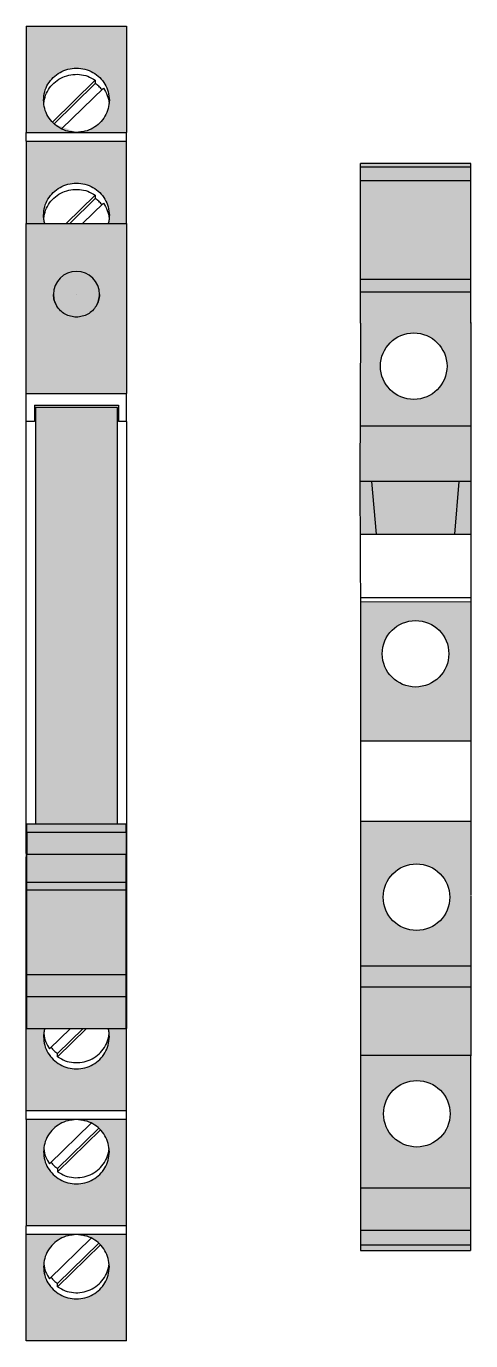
# Model space of a CAD drawing. Header units: millimetres. Extents: x 41 to 1635, y 11 to 1528.
# Drawn here: x 397.9 to 424.9, y 1261.9 to 1341.9 of the extents above; entities that cross this region are included whole.
import ezdxf

# ---------------------------------------------------------------- set-up
doc = ezdxf.new("R2010")
doc.units = ezdxf.units.MM
doc.header["$LTSCALE"] = 8
doc.linetypes.add('DOT_CENTER', pattern=[14, 12, -1, 0, -1])
doc.layers.get('0').update_dxf_attribs({"linetype": 'CONTINUOUS'})
doc.layers.add('1', color=7, linetype='CONTINUOUS')

# ---------------------------------------------------------------- blocks, each defined once
blk = doc.blocks.new('REL-MR-___DC_21____28x15x5-select__4', base_point=(-325.551, -227.5))
at = {"color": 7, "linetype": 'Continuous'}
for p, q in [((-300.205, -222.5), (-325.551, -222.5)), ((-300.205, -227.5), (-300.205, -222.5)), ((-325.551, -227.5), (-300.205, -227.5))]:
    blk.add_line(p, q, dxfattribs=at)
blk = doc.blocks.new('Relay Phonix')
at = {"true_color": 0x939598}
h = blk.add_hatch(color=252, dxfattribs=at)
h.dxf.hatch_style = 1
h.paths.add_polyline_path([(0, -12), (-6.1, -12), (-6.1, -22.35), (0, -22.35)])
edge = h.paths.add_edge_path(flags=16)
edge.add_spline(control_points=[(-1.85, -17.032), (-1.92, -17.128), (-2.059, -17.322), (-2.354, -17.532), (-2.69, -17.666), (-3.05, -17.712), (-3.41, -17.666), (-3.746, -17.532), (-4.041, -17.322), (-4.18, -17.128), (-4.25, -17.032)], knot_values=[0, 0, 0, 0, 0.354462, 0.711109, 1.069622, 1.429203, 1.788785, 2.147298, 2.503945, 2.858407, 2.858407, 2.858407, 2.858407], degree=3, periodic=0)
edge.add_spline(control_points=[(-4.25, -17.032), (-4.308, -16.92), (-4.423, -16.698), (-4.441, -16.448), (-4.45, -16.323)], knot_values=[0, 0, 0, 0, 0.372172, 0.74343, 0.74343, 0.74343, 0.74343], degree=3, periodic=0)
edge.add_line((-4.45, -16.323), (-4.45, -16.314))
edge.add_arc((-3.05, -16.314), 1.4, 0, 180, ccw=False)
edge.add_line((-1.65, -16.314), (-1.65, -16.323))
edge.add_spline(control_points=[(-1.65, -16.323), (-1.659, -16.448), (-1.677, -16.698), (-1.792, -16.92), (-1.85, -17.032)], knot_values=[0, 0, 0, 0, 0.371258, 0.74343, 0.74343, 0.74343, 0.74343], degree=3, periodic=0)
edge = h.paths.add_edge_path()
edge.add_line((0, -7), (-6.1, -7))
edge.add_line((-6.1, -7), (-6.1, -12))
edge.add_line((-6.1, -12), (-4.983, -12))
edge.add_spline(control_points=[(-4.983, -12), (-4.999, -11.932), (-5.016, -11.864), (-5.027, -11.795)], knot_values=[0, 0, 0, 0, 0.209534, 0.209534, 0.209534, 0.209534], degree=3, periodic=0)
edge.add_spline(control_points=[(-5.027, -11.795), (-5.029, -11.781), (-5.035, -11.745), (-5.038, -11.709), (-5.04, -11.688)], knot_values=[0.209534, 0.209534, 0.209534, 0.209534, 0.25311, 0.317761, 0.317761, 0.317761, 0.317761], degree=3, periodic=0)
edge.add_spline(control_points=[(-5.04, -11.688), (-5.033, -11.645), (-5.025, -11.603), (-5.017, -11.561)], knot_values=[0.001509, 0.001509, 0.001509, 0.001509, 0.129537, 0.129537, 0.129537, 0.129537], degree=3, periodic=0)
edge.add_spline(control_points=[(-5.04, -11.688), (-5.04, -11.688), (-5.04, -11.689), (-5.041, -11.689)], knot_values=[0, 0, 0, 0, 0.001509, 0.001509, 0.001509, 0.001509], degree=3, periodic=0)
edge.add_spline(control_points=[(-5.041, -11.685), (-5.046, -11.624), (-5.048, -11.562), (-5.05, -11.499)], knot_values=[0.320337, 0.320337, 0.320337, 0.320337, 0.506032, 0.506032, 0.506032, 0.506032], degree=3, periodic=0)
edge.add_spline(control_points=[(-5.05, -11.499), (-5.037, -11.329), (-5.01, -10.987), (-4.8, -10.509), (-4.48, -10.099), (-4.06, -9.785), (-3.573, -9.588), (-3.05, -9.521), (-2.527, -9.588), (-2.04, -9.785), (-1.62, -10.099), (-1.3, -10.509), (-1.09, -10.987), (-1.063, -11.329), (-1.05, -11.499)], knot_values=[0, 0, 0, 0, 0.510892, 1.023274, 1.538227, 2.056133, 2.576583, 3.098495, 3.620407, 4.140857, 4.658763, 5.173716, 5.686098, 6.19699, 6.19699, 6.19699, 6.19699], degree=3, periodic=0)
edge.add_spline(control_points=[(-1.05, -11.499), (-1.052, -11.562), (-1.054, -11.624), (-1.059, -11.685)], knot_values=[0, 0, 0, 0, 0.185685, 0.185685, 0.185685, 0.185685], degree=3, periodic=0)
edge.add_spline(control_points=[(-1.06, -11.688), (-1.062, -11.709), (-1.065, -11.745), (-1.071, -11.781), (-1.073, -11.795)], knot_values=[0.18821, 0.18821, 0.18821, 0.18821, 0.252922, 0.296486, 0.296486, 0.296486, 0.296486], degree=3, periodic=0)
edge.add_spline(control_points=[(-1.073, -11.795), (-1.084, -11.864), (-1.101, -11.932), (-1.117, -12)], knot_values=[0.296486, 0.296486, 0.296486, 0.296486, 0.506032, 0.506032, 0.506032, 0.506032], degree=3, periodic=0)
edge.add_line((-1.117, -12), (0, -12))
edge.add_line((0, -12), (0, -7))
edge = h.paths.add_edge_path()
edge.add_line((0, 0), (-6.1, 0))
edge.add_line((-6.1, 0), (-6.1, -6.456))
edge.add_line((-6.1, -6.456), (-3.05, -6.456))
edge.add_spline(control_points=[(-3.05, -6.456), (-3.224, -6.443), (-3.573, -6.417), (-4.037, -6.222), (-4.301, -6.033), (-4.41, -5.933)], knot_values=[0, 0, 0, 0, 0.521912, 1.042362, 1.486491, 1.486491, 1.486491, 1.486491], degree=3, periodic=0)
edge.add_line((-3.947, -6.241), (-3.958, -6.251))
edge.add_spline(control_points=[(-4.41, -5.933), (-4.301, -6.033), (-4.037, -6.222), (-3.573, -6.417), (-3.224, -6.443), (-3.05, -6.456)], knot_values=[0, 0, 0, 0, 0.444129, 0.964578, 1.486491, 1.486491, 1.486491, 1.486491], degree=3, periodic=0)
edge.add_spline(control_points=[(-4.41, -5.933), (-4.429, -5.917), (-4.465, -5.883), (-4.5, -5.848), (-4.517, -5.829)], knot_values=[1.486491, 1.486491, 1.486491, 1.486491, 1.560268, 1.635072, 1.635072, 1.635072, 1.635072], degree=3, periodic=0)
edge.add_spline(control_points=[(-4.517, -5.829), (-4.618, -5.723), (-4.81, -5.467), (-4.988, -5.064), (-5.025, -4.78), (-5.036, -4.665)], knot_values=[1.635072, 1.635072, 1.635072, 1.635072, 2.075221, 2.587603, 2.933663, 2.933663, 2.933663, 2.933663], degree=3, periodic=0)
edge.add_spline(control_points=[(-5.036, -4.665), (-5.041, -4.61), (-5.046, -4.555), (-5.05, -4.499)], knot_values=[2.933663, 2.933663, 2.933663, 2.933663, 3.098495, 3.098495, 3.098495, 3.098495], degree=3, periodic=0)
edge.add_spline(control_points=[(-5.05, -4.499), (-5.037, -4.329), (-5.01, -3.987), (-4.8, -3.509), (-4.48, -3.099), (-4.06, -2.785), (-3.573, -2.588), (-3.05, -2.521), (-2.527, -2.588), (-2.04, -2.785), (-1.62, -3.099), (-1.3, -3.509), (-1.09, -3.987), (-1.063, -4.329), (-1.05, -4.499)], knot_values=[0, 0, 0, 0, 0.510892, 1.023274, 1.538227, 2.056133, 2.576583, 3.098495, 3.620407, 4.140857, 4.658763, 5.173716, 5.686098, 6.19699, 6.19699, 6.19699, 6.19699], degree=3, periodic=0)
edge.add_spline(control_points=[(-1.05, -4.499), (-1.054, -4.554), (-1.059, -4.609), (-1.064, -4.664)], knot_values=[0, 0, 0, 0, 0.163861, 0.163861, 0.163861, 0.163861], degree=3, periodic=0)
edge.add_spline(control_points=[(-1.059, -4.689), (-1.061, -4.681), (-1.062, -4.672), (-1.064, -4.664)], knot_values=[0.976908, 0.976908, 0.976908, 0.976908, 1.002568, 1.002568, 1.002568, 1.002568], degree=3, periodic=0)
edge.add_spline(control_points=[(-1.064, -4.664), (-1.075, -4.779), (-1.112, -5.063), (-1.3, -5.49), (-1.62, -5.9), (-2.04, -6.212), (-2.527, -6.417), (-2.876, -6.443), (-3.05, -6.456)], knot_values=[0.163861, 0.163861, 0.163861, 0.163861, 0.510892, 1.023274, 1.538227, 2.056133, 2.576583, 3.098495, 3.098495, 3.098495, 3.098495], degree=3, periodic=0)
edge.add_line((-3.05, -6.456), (0, -6.456))
edge.add_line((0, -6.456), (0, 0))
edge = h.paths.add_edge_path()
edge.add_line((0, -61), (-1.117, -61))
edge.add_spline(control_points=[(-1.117, -61), (-1.097, -61.082), (-1.073, -61.186), (-1.062, -61.291), (-1.06, -61.312)], knot_values=[0.188271, 0.188271, 0.188271, 0.188271, 0.441382, 0.506032, 0.506032, 0.506032, 0.506032], degree=3, periodic=0)
edge.add_spline(control_points=[(-1.06, -61.312), (-1.054, -61.375), (-1.052, -61.438), (-1.05, -61.501)], knot_values=[0, 0, 0, 0, 0.188271, 0.188271, 0.188271, 0.188271], degree=3, periodic=0)
edge.add_spline(control_points=[(-1.05, -61.501), (-1.063, -61.671), (-1.09, -62.013), (-1.3, -62.491), (-1.62, -62.901), (-2.04, -63.215), (-2.527, -63.412), (-3.05, -63.479), (-3.573, -63.412), (-4.06, -63.215), (-4.48, -62.901), (-4.8, -62.491), (-5.01, -62.013), (-5.037, -61.671), (-5.05, -61.501)], knot_values=[0, 0, 0, 0, 0.510892, 1.023274, 1.538227, 2.056133, 2.576583, 3.098495, 3.620407, 4.140857, 4.658763, 5.173716, 5.686098, 6.19699, 6.19699, 6.19699, 6.19699], degree=3, periodic=0)
edge.add_spline(control_points=[(-5.05, -61.501), (-5.048, -61.438), (-5.046, -61.375), (-5.04, -61.312)], knot_values=[0.317823, 0.317823, 0.317823, 0.317823, 0.506032, 0.506032, 0.506032, 0.506032], degree=3, periodic=0)
edge.add_spline(control_points=[(-4.69, -62.241), (-4.779, -62.097), (-4.956, -61.81), (-5.012, -61.478), (-5.04, -61.312)], knot_values=[0.001561, 0.001561, 0.001561, 0.001561, 0.503771, 1.002568, 1.002568, 1.002568, 1.002568], degree=3, periodic=0)
edge.add_spline(control_points=[(-5.04, -61.312), (-5.038, -61.291), (-5.027, -61.186), (-5.003, -61.082), (-4.983, -61)], knot_values=[0, 0, 0, 0, 0.064712, 0.317823, 0.317823, 0.317823, 0.317823], degree=3, periodic=0)
edge.add_line((-4.983, -61), (-6.1, -61))
edge.add_line((-6.1, -61), (-6.1, -66))
edge.add_line((-6.1, -66), (0, -66))
edge.add_line((0, -66), (0, -61))
edge = h.paths.add_edge_path()
edge.add_line((0, -66.544), (-3.05, -66.544))
edge.add_spline(control_points=[(-3.05, -66.544), (-2.876, -66.557), (-2.527, -66.583), (-2.063, -66.778), (-1.799, -66.967), (-1.69, -67.067)], knot_values=[1.612004, 1.612004, 1.612004, 1.612004, 2.133917, 2.654366, 3.098495, 3.098495, 3.098495, 3.098495], degree=3, periodic=0)
edge.add_line((-2.153, -66.759), (-2.142, -66.749))
edge.add_spline(control_points=[(-3.05, -66.544), (-2.876, -66.557), (-2.527, -66.583), (-2.063, -66.778), (-1.799, -66.967), (-1.69, -67.067)], knot_values=[1.612004, 1.612004, 1.612004, 1.612004, 2.133917, 2.654366, 3.098495, 3.098495, 3.098495, 3.098495], degree=3, periodic=0)
edge.add_spline(control_points=[(-1.69, -67.067), (-1.671, -67.083), (-1.635, -67.117), (-1.6, -67.152), (-1.583, -67.171)], knot_values=[1.463423, 1.463423, 1.463423, 1.463423, 1.5372, 1.612004, 1.612004, 1.612004, 1.612004], degree=3, periodic=0)
edge.add_spline(control_points=[(-1.583, -67.171), (-1.482, -67.277), (-1.29, -67.533), (-1.112, -67.936), (-1.075, -68.22), (-1.064, -68.335)], knot_values=[0.164832, 0.164832, 0.164832, 0.164832, 0.604981, 1.117363, 1.463423, 1.463423, 1.463423, 1.463423], degree=3, periodic=0)
edge.add_spline(control_points=[(-1.064, -68.335), (-1.059, -68.39), (-1.054, -68.445), (-1.05, -68.501)], knot_values=[0, 0, 0, 0, 0.164832, 0.164832, 0.164832, 0.164832], degree=3, periodic=0)
edge.add_spline(control_points=[(-1.05, -68.501), (-1.063, -68.671), (-1.09, -69.013), (-1.3, -69.491), (-1.62, -69.901), (-2.04, -70.215), (-2.527, -70.412), (-3.05, -70.479), (-3.573, -70.412), (-4.06, -70.215), (-4.48, -69.901), (-4.8, -69.491), (-5.01, -69.013), (-5.037, -68.671), (-5.05, -68.501)], knot_values=[0, 0, 0, 0, 0.510892, 1.023274, 1.538227, 2.056133, 2.576583, 3.098495, 3.620407, 4.140857, 4.658763, 5.173716, 5.686098, 6.19699, 6.19699, 6.19699, 6.19699], degree=3, periodic=0)
edge.add_spline(control_points=[(-5.05, -68.501), (-5.046, -68.446), (-5.041, -68.391), (-5.036, -68.336)], knot_values=[2.934634, 2.934634, 2.934634, 2.934634, 3.098495, 3.098495, 3.098495, 3.098495], degree=3, periodic=0)
edge.add_spline(control_points=[(-5.041, -68.311), (-5.039, -68.319), (-5.038, -68.328), (-5.036, -68.336)], knot_values=[0, 0, 0, 0, 0.025659, 0.025659, 0.025659, 0.025659], degree=3, periodic=0)
edge.add_spline(control_points=[(-5.036, -68.336), (-5.025, -68.221), (-4.988, -67.937), (-4.8, -67.51), (-4.48, -67.1), (-4.06, -66.788), (-3.573, -66.583), (-3.224, -66.557), (-3.05, -66.544)], knot_values=[0, 0, 0, 0, 0.347031, 0.859413, 1.374366, 1.892272, 2.412722, 2.934634, 2.934634, 2.934634, 2.934634], degree=3, periodic=0)
edge.add_line((-3.05, -66.544), (-6.1, -66.544))
edge.add_line((-6.1, -66.544), (-6.1, -73))
edge.add_line((-6.1, -73), (0, -73))
edge.add_line((0, -73), (0, -66.544))
edge = h.paths.add_edge_path()
edge.add_line((0, -73.544), (-3.05, -73.544))
edge.add_spline(control_points=[(-3.05, -73.544), (-2.876, -73.557), (-2.527, -73.583), (-2.063, -73.778), (-1.799, -73.967), (-1.69, -74.067)], knot_values=[1.612004, 1.612004, 1.612004, 1.612004, 2.133917, 2.654366, 3.098495, 3.098495, 3.098495, 3.098495], degree=3, periodic=0)
edge.add_line((-2.153, -73.759), (-2.142, -73.749))
edge.add_spline(control_points=[(-3.05, -73.544), (-2.876, -73.557), (-2.527, -73.583), (-2.063, -73.778), (-1.799, -73.967), (-1.69, -74.067)], knot_values=[1.612004, 1.612004, 1.612004, 1.612004, 2.133917, 2.654366, 3.098495, 3.098495, 3.098495, 3.098495], degree=3, periodic=0)
edge.add_spline(control_points=[(-1.69, -74.067), (-1.671, -74.083), (-1.635, -74.117), (-1.6, -74.152), (-1.583, -74.171)], knot_values=[1.463423, 1.463423, 1.463423, 1.463423, 1.5372, 1.612004, 1.612004, 1.612004, 1.612004], degree=3, periodic=0)
edge.add_spline(control_points=[(-1.583, -74.171), (-1.482, -74.277), (-1.29, -74.533), (-1.112, -74.936), (-1.075, -75.22), (-1.064, -75.335)], knot_values=[0.164832, 0.164832, 0.164832, 0.164832, 0.604981, 1.117363, 1.463423, 1.463423, 1.463423, 1.463423], degree=3, periodic=0)
edge.add_spline(control_points=[(-1.064, -75.335), (-1.059, -75.39), (-1.054, -75.445), (-1.05, -75.501)], knot_values=[0, 0, 0, 0, 0.164832, 0.164832, 0.164832, 0.164832], degree=3, periodic=0)
edge.add_spline(control_points=[(-1.05, -75.501), (-1.063, -75.671), (-1.09, -76.013), (-1.3, -76.491), (-1.62, -76.901), (-2.04, -77.215), (-2.527, -77.412), (-3.05, -77.479), (-3.573, -77.412), (-4.06, -77.215), (-4.48, -76.901), (-4.8, -76.491), (-5.01, -76.013), (-5.037, -75.671), (-5.05, -75.501)], knot_values=[0, 0, 0, 0, 0.510892, 1.023274, 1.538227, 2.056133, 2.576583, 3.098495, 3.620407, 4.140857, 4.658763, 5.173716, 5.686098, 6.19699, 6.19699, 6.19699, 6.19699], degree=3, periodic=0)
edge.add_spline(control_points=[(-5.05, -75.501), (-5.046, -75.446), (-5.041, -75.391), (-5.036, -75.336)], knot_values=[2.934634, 2.934634, 2.934634, 2.934634, 3.098495, 3.098495, 3.098495, 3.098495], degree=3, periodic=0)
edge.add_spline(control_points=[(-5.041, -75.311), (-5.039, -75.319), (-5.038, -75.328), (-5.036, -75.336)], knot_values=[0, 0, 0, 0, 0.025659, 0.025659, 0.025659, 0.025659], degree=3, periodic=0)
edge.add_spline(control_points=[(-5.036, -75.336), (-5.025, -75.221), (-4.988, -74.937), (-4.8, -74.51), (-4.48, -74.1), (-4.06, -73.788), (-3.573, -73.583), (-3.224, -73.557), (-3.05, -73.544)], knot_values=[0, 0, 0, 0, 0.347031, 0.859413, 1.374366, 1.892272, 2.412722, 2.934634, 2.934634, 2.934634, 2.934634], degree=3, periodic=0)
edge.add_line((-3.05, -73.544), (-6.1, -73.544))
edge.add_line((-6.1, -73.544), (-6.1, -80))
edge.add_line((-6.1, -80), (0, -80))
edge.add_line((0, -80), (0, -73.544))
at = {"true_color": 0x58ba48}
h = blk.add_hatch(color=85, dxfattribs=at)
h.dxf.hatch_style = 1
edge = h.paths.add_edge_path()
edge.add_arc((-3.05, -16.314), 1.4, 360, 555.59624)
edge.add_spline(control_points=[(-4.45, -16.314), (-4.441, -16.441), (-4.424, -16.694), (-4.308, -16.919), (-4.25, -17.032)], knot_values=[0, 0, 0, 0, 0.375694, 0.751673, 0.751673, 0.751673, 0.751673], degree=3, periodic=0)
edge.add_spline(control_points=[(-4.25, -17.032), (-4.18, -17.128), (-4.041, -17.322), (-3.746, -17.532), (-3.41, -17.666), (-3.05, -17.712), (-2.69, -17.666), (-2.354, -17.532), (-2.059, -17.322), (-1.92, -17.128), (-1.85, -17.032)], knot_values=[0, 0, 0, 0, 0.354462, 0.711109, 1.069622, 1.429203, 1.788785, 2.147298, 2.503945, 2.858407, 2.858407, 2.858407, 2.858407], degree=3, periodic=0)
edge.add_spline(control_points=[(-1.85, -17.032), (-1.792, -16.919), (-1.676, -16.694), (-1.659, -16.441), (-1.65, -16.314)], knot_values=[0, 0, 0, 0, 0.375979, 0.751673, 0.751673, 0.751673, 0.751673], degree=3, periodic=0)
h = blk.add_hatch(color=0)
h.dxf.hatch_style = 1
h.paths.add_polyline_path([(-5.55, -48.551), (-0.55, -48.551), (-0.55, -23.205), (-5.55, -23.205)])
at = {"true_color": 0xf8991e}
h = blk.add_hatch(color=30, dxfattribs=at)
h.dxf.hatch_style = 1
h.paths.add_polyline_path([(-0.025, -48.551), (-6.075, -48.551), (-6.075, -49.038), (-0.025, -49.038)])
h.paths.add_polyline_path([(-0.025, -49.038), (-6.075, -49.038), (-6.075, -50.4), (-0.025, -50.4)])
h.paths.add_polyline_path([(-0.025, -50.55), (-0.025, -50.4), (-6.075, -50.4), (-6.075, -50.55), (-6.075, -52.106), (-0.025, -52.106)])
h.paths.add_polyline_path([(-0.025, -52.15), (-0.025, -52.106), (-6.075, -52.106), (-6.075, -52.15), (-6.075, -52.573), (-0.025, -52.573)])
h.paths.add_polyline_path([(-0.025, -52.573), (-6.075, -52.573), (-6.075, -57.727), (-0.025, -57.727)])
h.paths.add_polyline_path([(-0.025, -57.727), (-6.075, -57.727), (-6.075, -58.373), (-6.075, -59.069), (-0.025, -59.069), (-0.025, -58.373)])
h.paths.add_polyline_path([(-0.025, -59.4), (-0.025, -59.069), (-6.075, -59.069), (-6.075, -59.4), (-6.075, -61), (-0.025, -61)])
at = {"color": 7, "linetype": 'Continuous'}
for p, q in [((-6.1, 0), (0, 0)), ((0, 0), (0, -6.456)), ((-6.1, 0), (-6.1, -6.456)), ((-1.905, -3.275), (-4.517, -5.829)), ((-4.41, -5.933), (-1.905, -3.483)), ((-3.952, -6.245), (-1.41, -3.759)), ((-1.905, -3.275), (-1.905, -3.483)), ((-6.1, -7), (-6.1, -6.456)), ((-6.1, -6.456), (-3.05, -6.456)), ((-6.1, -7), (0, -7)), ((-6.1, -7), (-6.1, -12)), ((-3.05, -6.456), (0, -6.456)), ((0, -7), (0, -6.456)), ((0, -12), (0, -7)), ((-1.905, -10.275), (-3.669, -12)), ((-1.905, -10.275), (-1.905, -10.483)), ((-3.456, -12), (-1.905, -10.483)), ((-2.679, -12), (-1.41, -10.759)), ((-6.1, -12), (0, -12)), ((-6.1, -22.35), (-6.1, -12)), ((0, -12), (0, -22.35)), ((-4.45, -16.314), (-4.45, -16.323)), ((-1.65, -16.314), (-1.65, -16.323)), ((-6.1, -24.05), (-6.1, -22.35)), ((-6.1, -22.35), (0, -22.35)), ((0, -24.05), (0, -22.35)), ((-5.6, -23.05), (-5.6, -24.05)), ((-5.6, -23.05), (-0.5, -23.05)), ((-0.5, -23.05), (-0.5, -24.05)), ((-6.1, -50.35), (-6.1, -24.05)), ((-5.6, -24.05), (-6.1, -24.05)), ((0, -24.05), (-0.5, -24.05)), ((0, -24.05), (0, -50.35)), ((-6.075, -49.038), (-6.075, -48.551)), ((-0.025, -49.038), (-0.025, -48.551)), ((-6.075, -49.038), (-6.075, -50.4)), ((-0.025, -49.038), (-0.025, -50.4)), ((-6.1, -50.35), (-6.1, -50.55)), ((-6.1, -50.35), (-6.075, -50.35)), ((-0.025, -50.35), (0, -50.35)), ((0, -50.35), (0, -50.55)), ((-6.075, -50.55), (-6.1, -50.55)), ((-6.1, -52.15), (-6.1, -50.55)), ((-6.075, -50.55), (-6.075, -50.4)), ((-6.075, -52.106), (-6.075, -50.55)), ((-0.025, -50.55), (-0.025, -50.4)), ((-0.025, -52.106), (-0.025, -50.55)), ((-0.025, -50.55), (0, -50.55)), ((0, -50.55), (0, -52.15)), ((-6.1, -52.15), (-6.075, -52.15)), ((-6.1, -58.373), (-6.1, -52.15)), ((-6.075, -52.15), (-6.075, -52.106)), ((-6.075, -52.573), (-6.075, -52.15)), ((-6.075, -57.727), (-6.075, -52.573)), ((-0.025, -52.15), (-0.025, -52.106)), ((-0.025, -52.573), (-0.025, -52.15)), ((0, -52.15), (-0.025, -52.15)), ((-0.025, -57.727), (-0.025, -52.573)), ((0, -52.15), (0, -58.373)), ((-6.1, -58.373), (-6.075, -58.373)), ((-6.1, -59.4), (-6.1, -58.373)), ((-6.075, -58.373), (-6.075, -57.727)), ((-6.075, -59.069), (-6.075, -58.373)), ((-0.025, -58.373), (-0.025, -57.727)), ((-0.025, -59.069), (-0.025, -58.373)), ((0, -58.373), (-0.025, -58.373)), ((0, -58.373), (0, -59.4)), ((-6.075, -59.4), (-6.075, -59.069)), ((-0.025, -59.4), (-0.025, -59.069)), ((-6.1, -59.4), (-6.075, -59.4)), ((-6.1, -61), (-6.1, -59.4)), ((-6.075, -61), (-6.075, -59.4)), ((-0.025, -61), (-0.025, -59.4)), ((0, -59.4), (-0.025, -59.4)), ((0, -59.4), (0, -61)), ((-6.1, -66), (-6.1, -61)), ((-6.1, -61), (-6.075, -61)), ((-3.421, -61), (-4.69, -62.241)), ((-2.644, -61), (-4.195, -62.517)), ((-4.195, -62.725), (-2.431, -61)), ((-0.025, -61), (0, -61)), ((0, -66), (0, -61)), ((-4.195, -62.725), (-4.195, -62.517)), ((-6.1, -66.544), (-6.1, -66)), ((0, -66), (-6.1, -66)), ((0, -66.544), (0, -66)), ((-6.1, -66.544), (-6.1, -73)), ((-3.05, -66.544), (-6.1, -66.544)), ((-4.69, -69.241), (-2.148, -66.755)), ((-1.69, -67.067), (-4.195, -69.517)), ((-1.583, -67.171), (-4.195, -69.725)), ((0, -66.544), (-3.05, -66.544)), ((0, -73), (0, -66.544)), ((-4.195, -69.517), (-4.195, -69.725)), ((-6.1, -73.544), (-6.1, -73)), ((0, -73), (-6.1, -73)), ((-6.1, -80), (-6.1, -73.544)), ((-3.05, -73.544), (-6.1, -73.544)), ((0, -73.544), (-3.05, -73.544)), ((0, -73.544), (0, -73)), ((0, -80), (0, -73.544)), ((-2.148, -73.755), (-4.69, -76.241)), ((-1.69, -74.067), (-4.195, -76.517)), ((-4.195, -76.725), (-1.583, -74.171)), ((-4.195, -76.725), (-4.195, -76.517)), ((0, -80), (-6.1, -80))]:
    blk.add_line(p, q, dxfattribs=at)
at = {"color": 18, "linetype": 'Continuous', "true_color": 0x000000}
for p, q in [((-0.025, -48.551), (-6.075, -48.551)), ((-6.075, -49.038), (-0.025, -49.038)), ((-0.025, -50.4), (-6.075, -50.4)), ((-0.025, -52.106), (-6.075, -52.106)), ((-0.025, -52.573), (-6.075, -52.573)), ((-0.025, -57.727), (-6.075, -57.727)), ((-0.025, -59.069), (-6.075, -59.069)), ((-6.075, -61), (-0.025, -61))]:
    blk.add_line(p, q, dxfattribs=at)
at = {"color": 7, "linetype": 'Continuous'}
blk.add_arc((-3.05, -16.314), 1.4, 0, 180, dxfattribs=at)
for points in [[(-5.05, -4.499), (-4.982, -3.993), (-4.782, -3.521), (-4.464, -3.116), (-4.05, -2.805), (-3.568, -2.61), (-3.05, -2.543), (-2.532, -2.61), (-2.05, -2.805), (-1.636, -3.116), (-1.318, -3.521), (-1.118, -3.993), (-1.05, -4.499)], [(-5.041, -4.689), (-4.924, -4.194), (-4.68, -3.746), (-4.327, -3.373), (-3.888, -3.102), (-3.392, -2.951), (-2.873, -2.93), (-2.366, -3.041), (-1.905, -3.275)], [(-1.502, -3.849), (-1.69, -3.652), (-1.905, -3.483)], [(-1.41, -3.759), (-1.174, -4.202), (-1.059, -4.689)], [(-3.05, -6.456), (-3.568, -6.389), (-4.05, -6.194), (-4.464, -5.883), (-4.782, -5.478), (-4.982, -5.006), (-5.05, -4.499)], [(-1.05, -4.499), (-1.118, -5.006), (-1.318, -5.478), (-1.636, -5.883), (-2.05, -6.194), (-2.532, -6.389), (-3.05, -6.456)], [(-5.05, -11.499), (-4.982, -10.993), (-4.782, -10.521), (-4.464, -10.116), (-4.05, -9.805), (-3.568, -9.61), (-3.05, -9.543), (-2.532, -9.61), (-2.05, -9.805), (-1.636, -10.116), (-1.318, -10.521), (-1.118, -10.993), (-1.05, -11.499)], [(-5.041, -11.689), (-4.924, -11.194), (-4.68, -10.746), (-4.327, -10.373), (-3.888, -10.102), (-3.392, -9.951), (-2.873, -9.93), (-2.366, -10.041), (-1.905, -10.275)], [(-1.502, -10.849), (-1.69, -10.652), (-1.905, -10.483)], [(-1.41, -10.759), (-1.174, -11.202), (-1.059, -11.689)], [(-4.983, -12), (-5.033, -11.752), (-5.05, -11.499)], [(-1.05, -11.499), (-1.067, -11.752), (-1.117, -12)], [(-4.25, -17.032), (-4.399, -16.691), (-4.45, -16.323)], [(-1.65, -16.323), (-1.701, -16.691), (-1.85, -17.032)], [(-1.85, -17.032), (-2.073, -17.308), (-2.36, -17.519), (-2.693, -17.651), (-3.05, -17.697), (-3.407, -17.651), (-3.74, -17.519), (-4.027, -17.308), (-4.25, -17.032)], [(-4.983, -61), (-5.033, -61.248), (-5.05, -61.501)], [(-5.05, -61.501), (-4.982, -62.007), (-4.782, -62.479), (-4.464, -62.884), (-4.05, -63.195), (-3.568, -63.39), (-3.05, -63.457), (-2.532, -63.39), (-2.05, -63.195), (-1.636, -62.884), (-1.318, -62.479), (-1.118, -62.007), (-1.05, -61.501)], [(-5.041, -61.311), (-4.926, -61.798), (-4.69, -62.241)], [(-4.195, -62.725), (-3.734, -62.959), (-3.227, -63.07), (-2.708, -63.049), (-2.212, -62.898), (-1.773, -62.627), (-1.42, -62.254), (-1.176, -61.806), (-1.059, -61.311)], [(-1.05, -61.501), (-1.067, -61.248), (-1.117, -61)], [(-4.598, -62.151), (-4.41, -62.348), (-4.195, -62.517)], [(-3.05, -66.544), (-3.568, -66.611), (-4.05, -66.806), (-4.464, -67.117), (-4.782, -67.522), (-4.982, -67.994), (-5.05, -68.501)], [(-1.05, -68.501), (-1.118, -67.994), (-1.318, -67.522), (-1.636, -67.117), (-2.05, -66.806), (-2.532, -66.611), (-3.05, -66.544)], [(-5.05, -68.501), (-4.982, -69.007), (-4.782, -69.479), (-4.464, -69.884), (-4.05, -70.195), (-3.568, -70.39), (-3.05, -70.457), (-2.532, -70.39), (-2.05, -70.195), (-1.636, -69.884), (-1.318, -69.479), (-1.118, -69.007), (-1.05, -68.501)], [(-5.041, -68.311), (-4.926, -68.798), (-4.69, -69.241)], [(-4.195, -69.725), (-3.734, -69.959), (-3.227, -70.07), (-2.708, -70.049), (-2.212, -69.898), (-1.773, -69.627), (-1.42, -69.254), (-1.176, -68.806), (-1.059, -68.311)], [(-4.598, -69.151), (-4.41, -69.348), (-4.195, -69.517)], [(-3.05, -73.544), (-3.568, -73.611), (-4.05, -73.806), (-4.464, -74.117), (-4.782, -74.522), (-4.982, -74.994), (-5.05, -75.501)], [(-1.05, -75.501), (-1.118, -74.994), (-1.318, -74.522), (-1.636, -74.117), (-2.05, -73.806), (-2.532, -73.611), (-3.05, -73.544)], [(-5.05, -75.501), (-4.982, -76.007), (-4.782, -76.479), (-4.464, -76.884), (-4.05, -77.195), (-3.568, -77.39), (-3.05, -77.457), (-2.532, -77.39), (-2.05, -77.195), (-1.636, -76.884), (-1.318, -76.479), (-1.118, -76.007), (-1.05, -75.501)], [(-5.041, -75.311), (-4.926, -75.798), (-4.69, -76.241)], [(-4.195, -76.725), (-3.734, -76.959), (-3.227, -77.07), (-2.708, -77.049), (-2.212, -76.898), (-1.773, -76.627), (-1.42, -76.254), (-1.176, -75.806), (-1.059, -75.311)], [(-4.598, -76.151), (-4.41, -76.348), (-4.195, -76.517)]]:
    blk.add_spline(points, degree=3, dxfattribs=at)
at = {"color": 2, "linetype": 'Continuous'}
for points in [[(-4.45, -16.314), (-4.399, -16.687), (-4.25, -17.032)], [(-1.85, -17.032), (-1.701, -16.687), (-1.65, -16.314)]]:
    blk.add_spline(points, degree=3, dxfattribs=at)
at = {"layer": '1', "color": 2, "linetype": 'DOT_CENTER'}
blk.add_line((-3.05, -16.314), (-3.05, -16.323), dxfattribs=at)
at = {"color": 18, "true_color": 0x000000, "rotation": 89.99999999999999}
blk.add_blockref('REL-MR-___DC_21____28x15x5-select__4', (-0.55, -48.551), dxfattribs=at)
blk = doc.blocks.new('Terminal Duble 4')
at = {"layer": '1'}
h = blk.add_hatch(color=9, dxfattribs=at)
h.dxf.hatch_style = 1
h.paths.add_polyline_path([(6.7, -0.195), (0, -0.195), (0, -1.035), (6.7, -1.035)])
h.paths.add_polyline_path([(6.7, 0), (0, 0), (0, -0.195), (6.7, -0.195)])
h = blk.add_hatch(color=9, dxfattribs=at)
h.dxf.hatch_style = 1
h.paths.add_polyline_path([(6.7, -1.035), (0, -1.035), (0, -7.032), (6.7, -7.032)])
h.paths.add_polyline_path([(6.7, -9.666), (6.7, -7.818), (0, -7.818), (0, -9.722), (-0.04, -19.354), (6.7, -19.354)])
h.paths.add_polyline_path([(5.259, -12.335, -1), (1.212, -12.335, -1)], flags=16)
h.paths.add_polyline_path([(6.7, -19.354), (0.665, -19.354), (0.941, -22.551), (6.7, -22.551)])
h.paths.add_polyline_path([(0.665, -19.354), (-0.04, -19.354), (-0.04, -19.443), (-0.025, -22.551), (0.941, -22.551)])
h.paths.add_polyline_path([(6.7, -26.675), (-0.004, -26.647), (0, -27.544), (0, -35.139), (6.7, -35.139)])
h.paths.add_polyline_path([(5.371, -29.838, -1), (1.324, -29.838, -1)], flags=16)
h.paths.add_polyline_path([(6.7, -44.598), (6.7, -40.021), (0, -40.021), (0, -44.557), (0, -48.823), (6.7, -48.823)])
h.paths.add_polyline_path([(1.38, -44.655, -1), (5.427, -44.655, -1)], flags=16)
h.paths.add_polyline_path([(6.7, -50.133), (0, -50.133), (0, -54.278), (6.7, -54.278)])
h.paths.add_polyline_path([(6.7, -48.823), (0, -48.823), (0, -50.133), (6.7, -50.133)])
h.paths.add_polyline_path([(6.698, -54.278), (0, -54.278), (0, -62.347), (6.698, -62.347)])
h.paths.add_polyline_path([(1.399, -57.835, -1), (5.446, -57.835, -1)], flags=16)
h.paths.add_polyline_path([(6.698, -62.347), (0, -62.347), (0, -64.917), (6.698, -64.917)])
h = blk.add_hatch(color=9, dxfattribs=at)
h.dxf.hatch_style = 1
h.paths.add_polyline_path([(0, -7.032), (0, -7.818), (6.7, -7.818), (6.7, -7.032)])
h = blk.add_hatch(color=9, dxfattribs=at)
h.dxf.hatch_style = 1
h.paths.add_polyline_path([(6.698, -64.917), (0, -64.917), (0, -65.81), (6.698, -65.81)])
h.paths.add_polyline_path([(6.698, -65.81), (0, -65.81), (0, -66.165), (6.698, -66.165)])
for p, q in [((0, -9.722), (0, 0)), ((6.7, 0), (0, 0)), ((6.7, -9.722), (6.7, 0)), ((0, -9.722), (-0.04, -19.443)), ((6.7, -9.666), (6.7, -19.443)), ((-0.04, -19.443), (0, -27.544)), ((0, -36.456), (0, -44.557)), ((0, -44.557), (0, -54.278)), ((6.7, -44.598), (6.7, -54.319)), ((0, -54.278), (0, -66.165)), ((6.698, -54.278), (6.698, -66.165)), ((0, -66.165), (6.698, -66.165))]:
    blk.add_line(p, q)
at = {"color": 7, "true_color": 0xffffff}
for p, q in [((6.681, -19.354), (-0.019, -19.354)), ((6.7, -50.133), (0, -50.133)), ((0, -54.278), (6.7, -54.278))]:
    blk.add_line(p, q, dxfattribs=at)
for centre in [(3.236, -12.335), (3.347, -29.838), (3.404, -44.655), (3.423, -57.835)]:
    blk.add_circle(centre, 2.023)
at = {"layer": '1', "color": 7, "true_color": 0xffffff}
for p, q in [((0, -0.195), (6.7, -0.195)), ((0, -1.035), (6.7, -1.035)), ((0, -7.032), (6.7, -7.032)), ((0, -7.818), (6.7, -7.818)), ((-0.026, -15.958), (6.7, -15.958)), ((0.665, -19.354), (0.941, -22.551)), ((5.727, -22.551), (6.007, -19.354)), ((6.7, -19.443), (6.7, -44.557)), ((-0.022, -22.551), (6.681, -22.551)), ((-0.006, -26.412), (6.7, -26.412)), ((-0.004, -26.647), (6.681, -26.675)), ((0, -27.544), (0, -36.456)), ((0, -35.139), (6.7, -35.139)), ((0, -40.021), (6.7, -40.021)), ((0, -48.823), (6.7, -48.823)), ((0, -62.347), (6.698, -62.347)), ((0, -64.917), (6.698, -64.917)), ((0, -65.81), (6.698, -65.81))]:
    blk.add_line(p, q, dxfattribs=at)

msp = doc.modelspace()

# ---------------------------------------------------------------- block references
at = {"color": 30, "true_color": 0xf8991e}
msp.add_blockref('Relay Phonix', (404.019, 1341.947), dxfattribs=at)
at = {"layer": '1', "color": 7, "true_color": 0xffffff}
msp.add_blockref('Terminal Duble 4', (418.246, 1333.595), dxfattribs=at)

doc.saveas('drawing.dxf')
